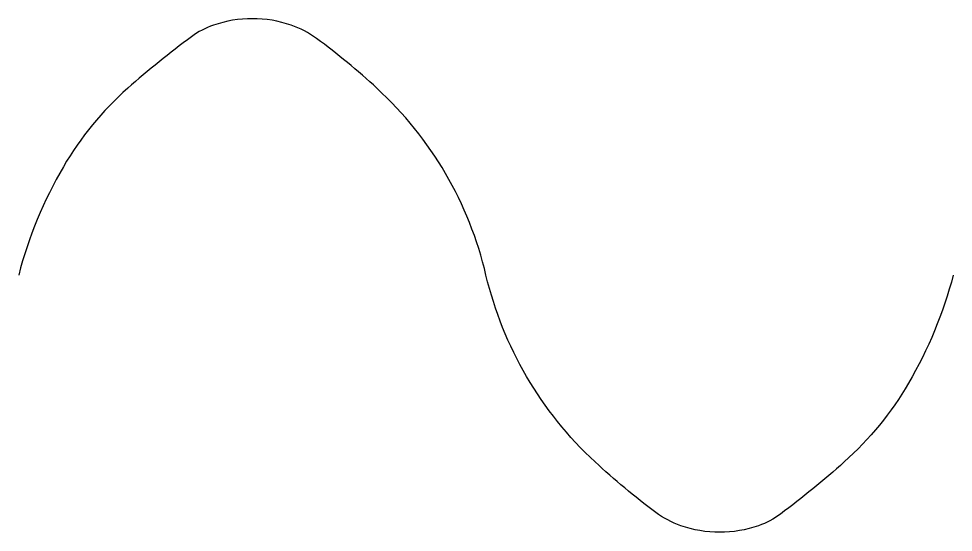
# Model space of a CAD drawing. Extents: x -3 to 3, y -1.65 to 1.65.
import ezdxf

# ---------------------------------------------------------------- set-up
doc = ezdxf.new("R2010")
doc.units = 0
doc.layers.get('0').update_dxf_attribs({"linetype": 'CONTINUOUS'})

msp = doc.modelspace()

# ---------------------------------------------------------------- linework, layer by layer
at = {"color": 0}
msp.add_lwpolyline([(3, 0, -0.067678), (2.7121, -0.6945, -0.07813), (2.3, -1.2, -0.022658), (1.8904, -1.535, -0.075785), (1.75, -1.6097, -0.084616), (1.5, -1.6523, -0.084616), (1.25, -1.6097, -0.075785), (1.0896, -1.5243, -0.027029), (0.7, -1.2, -0.148278), (0, 0, 0.150227), (-0.7, 1.2, 0.027406), (-1.0881, 1.5202, 0.0758), (-1.25, 1.6052, 0.083262), (-1.5, 1.6471, 0.083262), (-1.75, 1.6052, 0.0758), (-1.8907, 1.5313, 0.022751), (-2.3, 1.2, 0.079374), (-2.7133, 0.6957, 0.06867), (-3, 0, 0.06867)], format="xyb", dxfattribs=at)

doc.saveas('drawing.dxf')
